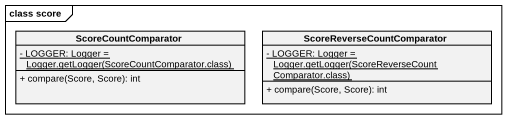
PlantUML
@startuml
mainframe class score
hide circle
hide empty members
skinparam classAttributeIconSize 0
class ScoreCountComparator {
  {static} {field} - LOGGER: Logger = Logger.getLogger(ScoreCountComparator.class)
  + compare(Score, Score): int
}
class ScoreReverseCountComparator {
  {static} {field} - LOGGER: Logger = Logger.getLogger(ScoreReverseCountComparator.class)
  + compare(Score, Score): int
}
@enduml
